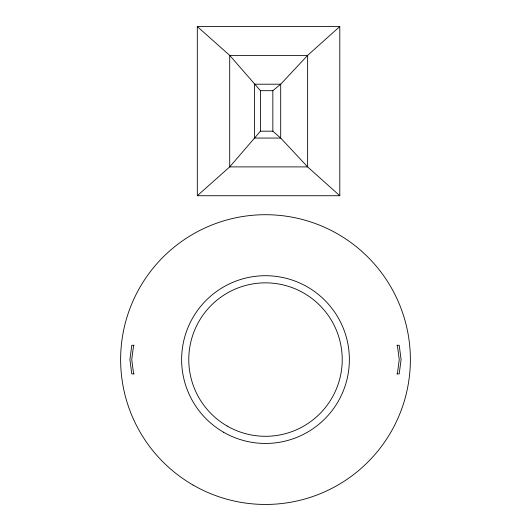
<?xml version="1.0" encoding="UTF-8"?>
<svg xmlns="http://www.w3.org/2000/svg" width="531" height="531" viewBox="0 0 531 531"><rect width="100%" height="100%" fill="white"/><g stroke="black" fill="none" stroke-linecap="round" stroke-linejoin="round"><path stroke-width="0.8" d="M133.62 345.283L131.741 359.58L133.62 373.877M397.38 373.877L399.259 359.58L397.38 345.283M197.306 26.55L229.711 55.383L260.455 90.682L260.455 131.184L229.711 166.893L197.306 195.727L197.306 26.55L339.794 26.55L339.794 195.727L197.306 195.727M339.794 26.55L307.628 55.383L280.7 84.21L272.841 90.682L260.455 90.682M260.455 131.184L272.841 131.184L280.7 138.06L307.628 166.893L339.794 195.727M134.17 345.283L131.794 345.283L129.909 359.58L131.794 373.877L134.17 373.877M396.83 345.283L399.206 345.283L401.091 359.58L399.206 373.877L396.83 373.877M272.841 90.682L272.841 131.184M307.628 55.383L229.711 55.383L229.711 166.893L307.628 166.893L307.628 55.383M280.7 84.21L254.488 84.21L254.488 138.06L280.7 138.06L280.7 84.21M193.065 485.042A144.87 144.87 0 0 0 410.37 359.58A144.87 144.87 0 0 0 193.065 234.118A144.87 144.87 0 0 0 193.065 485.042M223.564 432.214A83.871 83.871 0 0 0 349.371 359.58A83.871 83.871 0 0 0 223.564 286.946A83.871 83.871 0 0 0 223.564 432.214M227.135 426.021A76.723 76.723 0 0 0 342.223 359.58A76.723 76.723 0 0 0 227.135 293.132A76.723 76.723 0 0 0 227.135 426.021"/></g></svg>
